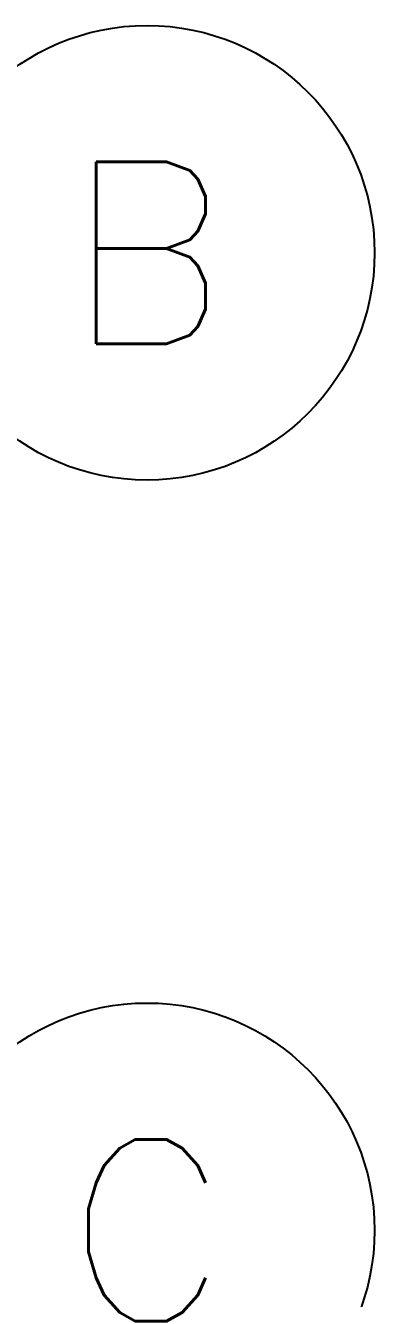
# Model space of a CAD drawing. Header units: millimetres. Extents: x -3 to 53, y -269 to 39.
# Drawn here: x 51.367 to 51.75, y 32.65 to 34.05 of the extents above; entities that cross this region are included whole.
import ezdxf
from ezdxf.enums import TextEntityAlignment as Align

# ---------------------------------------------------------------- set-up
doc = ezdxf.new("R2010")
doc.units = ezdxf.units.MM
doc.header["$LTSCALE"] = 15
doc.linetypes.add('PHANTOM', pattern=[63.50000000000001, 31.75, -6.35, 6.35, -6.35, 6.35, -6.35])
doc.layers.add('A-EJES', color=251, linetype='PHANTOM')
doc.layers.add('A-MUROS', color=252, linetype='Continuous', lineweight=30)
doc.styles.add('ROMANS', font='romans.shx', dxfattribs={"width": 0.8})

# ---------------------------------------------------------------- blocks, each defined once
blk = doc.blocks.new('Ejes_Torre G')
at = {"layer": 'A-EJES', "linetype": 'Continuous'}
for centre in [(51.50038238644709, 11.60000004323344), (51.50038238672117, 10.52499901300172)]:
    blk.add_circle(centre, 0.25, dxfattribs=at)
at = {"layer": 'A-EJES', "linetype": 'Continuous', "style": 'ROMANS'}
for s, p in [('B', (51.50038238644709, 11.60000004323366)), ('C', (51.50038238672117, 10.52499901300195))]:
    blk.add_text(s, height=0.2, rotation=2.55967247397848e-08, dxfattribs=at).set_placement(p, align=Align.MIDDLE_CENTER)

msp = doc.modelspace()

# ---------------------------------------------------------------- block references
at = {"layer": 'A-MUROS'}
msp.add_blockref('Ejes_Torre G', (-1.798289247290086e-06, 22.19996468085742), dxfattribs=at)

doc.saveas('drawing.dxf')
